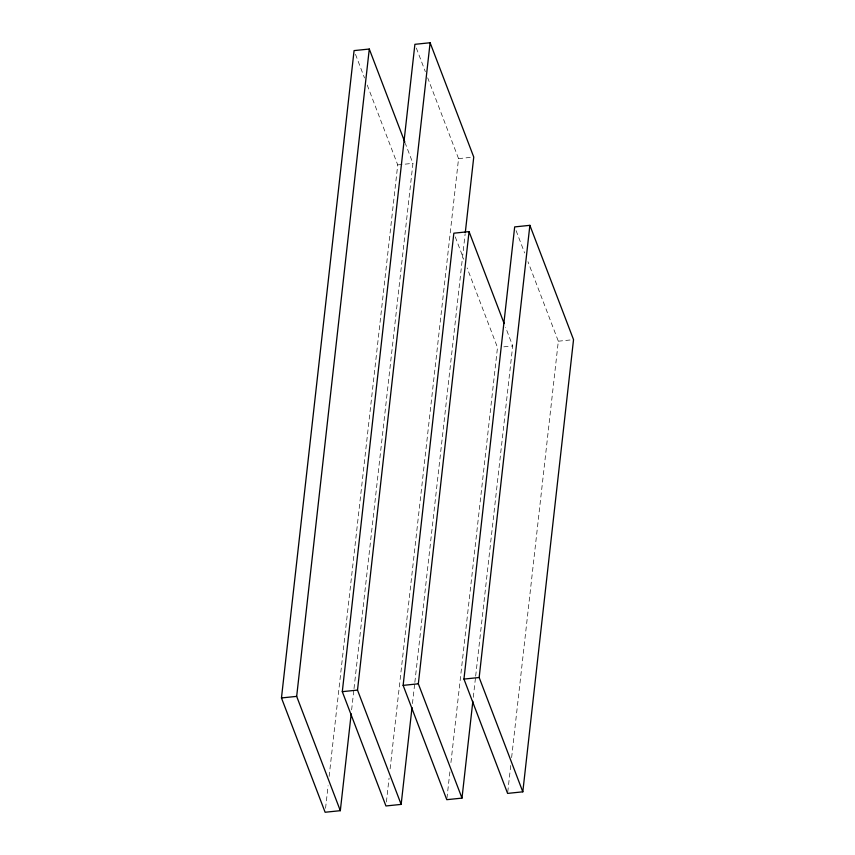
<?xml version="1.0" encoding="UTF-8"?>
<svg xmlns="http://www.w3.org/2000/svg" width="855" height="855" viewBox="0 0 855 855"><rect width="100%" height="100%" fill="white"/><g stroke="black" fill="none" stroke-linecap="round" stroke-linejoin="round"><path stroke-width="0.64" stroke-dasharray="4.28 3.21" d="M325.563 808.274L328.096 785.724M329.132 776.436L397.725 164.908L366.41 82.914M351.629 709.864L353.863 689.964M354.013 688.638L412.933 163.337L405.345 143.458M386.396 801.99L389.068 778.103M390.115 768.827L458.558 158.624L427.714 77.869M412.463 703.58L414.696 683.679M414.846 682.354L465.131 233.992M446.93 798.356L449.901 771.83M450.938 762.553L497.492 347.493L467.129 267.978M473.285 697.327L475.519 677.438M475.669 676.113L512.701 345.922L505.583 327.283M507.752 792.072L510.873 764.22M511.621 757.594L558.326 341.209L527.963 261.694M397.725 164.908L412.933 163.337M458.558 158.624L472.494 157.192M503.83 346.841L512.701 345.922M558.326 341.209L573.534 339.638M516.099 230.636L524.639 252.995M416.332 48.051L425.341 71.66M455.266 236.921L463.805 259.279M355.498 54.335L364.508 77.944"/><path stroke-width="1.28" d="M351.191 713.84L340.322 810.679L325.124 812.25L281.466 697.947L354.077 50.605L369.285 49.034L404.864 142.219M340.322 810.679L296.674 696.376L369.285 49.034M412.014 707.555L401.155 804.395L385.947 805.966L342.299 691.663L414.899 44.321L430.108 42.75L473.755 157.053L465.28 232.667M401.155 804.395L357.508 690.092L430.108 42.75M472.847 701.303L461.989 798.11L446.78 799.682L403.132 685.379L453.845 233.191L469.053 231.62L504.161 323.564M461.989 798.11L418.33 683.797L469.053 231.62M463.955 679.084L514.678 226.906L529.876 225.335L573.534 339.638L522.811 791.826L507.603 793.397L463.955 679.084L479.163 677.513L522.811 791.826M479.163 677.513L529.876 225.335M281.466 697.947L296.674 696.376M342.299 691.663L357.508 690.092M403.132 685.379L418.33 683.797"/></g></svg>
